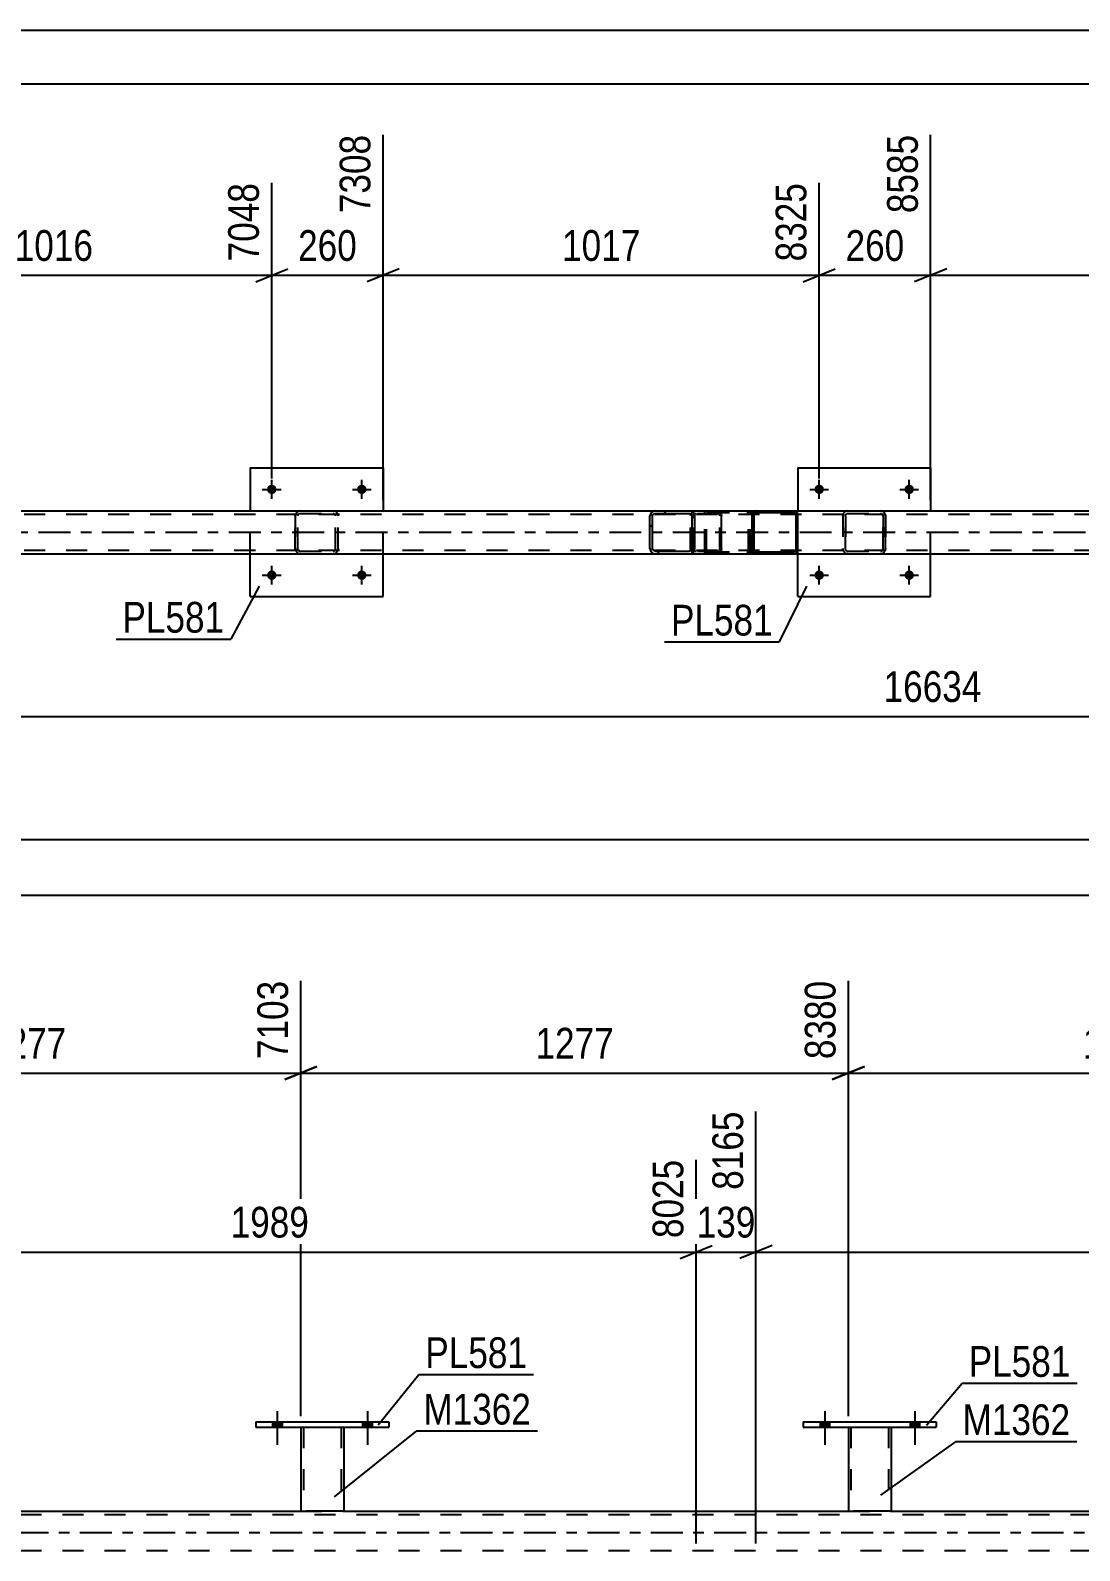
# Model space of a CAD drawing. Header units: millimetres. Extents: x 0 to 841, y 0 to 594.
# Drawn here: x 301.8 to 399.7, y 452.2 to 594 of the extents above; entities that cross this region are included whole.
import ezdxf

# ---------------------------------------------------------------- set-up
doc = ezdxf.new("R2010")
doc.units = ezdxf.units.MM
doc.linetypes.add('DXK_LINE_DOT2', pattern=[3.9198, 1.9599, -1.9599])
doc.linetypes.add('DXK_LINE_DOT3', pattern=[5.9187, 2.979, -0.9799, 0.9799, -0.9799])
doc.styles.add('Arial Narrow', font='ARIALN.TTF', dxfattribs={"height": 0.2})

# ---------------------------------------------------------------- blocks, each defined once
blk = doc.blocks.new('Unknown-318889761-1133')
at = {"color": 5, "linetype": 'Continuous'}
for p, q in [((841, 594), (0, 594)), ((836, 589), (5, 589))]:
    blk.add_line(p, q, dxfattribs=at)
blk = doc.blocks.new('Part-318889761-3284 - 3282')
at = {"color": 7, "linetype": 'DXK_LINE_DOT2'}
for p, q in [((101.36, 548.88), (516.03, 548.88)), ((360.15, 549.2), (373.11, 549.2)), ((101.36, 545.52), (516.03, 545.52)), ((360.15, 545.2), (373.11, 545.2))]:
    blk.add_line(p, q, dxfattribs=at)
at = {"color": 2, "linetype": 'Continuous'}
for p, q in [((287.98, 549.2), (360.15, 549.2)), ((373.11, 549.2), (445.29, 549.2)), ((287.98, 545.2), (360.15, 545.2)), ((373.11, 545.2), (445.29, 545.2))]:
    blk.add_line(p, q, dxfattribs=at)
at = {"color": 7, "linetype": 'DXK_LINE_DOT3'}
blk.add_line((101.36, 547.2), (516.03, 547.2), dxfattribs=at)
blk = doc.blocks.new('Part-318889761-3431 - 3282')
at = {"color": 7, "linetype": 'DXK_LINE_DOT2'}
for p, q in [((326.56, 548.72), (326.6, 548.9)), ((326.59, 548.88), (326.56, 548.72)), ((326.56, 545.68), (326.56, 548.72)), ((326.56, 548.72), (326.56, 548.72)), ((326.56, 548.72), (326.56, 545.68)), ((326.6, 548.9), (326.59, 548.88)), ((326.8, 548.72), (326.82, 548.81)), ((326.8, 548.72), (326.82, 548.81)), ((326.8, 545.68), (326.8, 548.72)), ((326.8, 548.72), (326.8, 548.72)), ((326.8, 545.68), (326.8, 548.72)), ((326.82, 548.81), (326.87, 548.89)), ((327.04, 549.2), (326.86, 549.16)), ((326.86, 549.16), (327.04, 549.2)), ((326.87, 548.89), (326.95, 548.94)), ((326.95, 548.94), (327.04, 548.96)), ((327.04, 549.2), (330.08, 549.2)), ((327.04, 548.96), (330.08, 548.96)), ((330.27, 549.16), (330.08, 549.2)), ((330.08, 549.2), (330.27, 549.16)), ((330.08, 548.96), (330.17, 548.94)), ((330.17, 548.94), (330.25, 548.89)), ((330.3, 548.81), (330.25, 548.89)), ((330.32, 548.72), (330.3, 548.81)), ((330.32, 548.72), (330.3, 548.81)), ((330.32, 545.68), (330.32, 548.72)), ((330.32, 548.72), (330.32, 548.72)), ((330.32, 545.68), (330.32, 548.72)), ((330.53, 548.88), (330.52, 548.9)), ((330.52, 548.9), (330.56, 548.72)), ((330.56, 548.72), (330.53, 548.88)), ((330.56, 545.68), (330.56, 548.72)), ((330.56, 548.72), (330.56, 548.72)), ((330.56, 545.68), (330.56, 548.72)), ((326.56, 545.68), (326.56, 545.68)), ((326.56, 545.68), (326.57, 545.65)), ((326.59, 545.54), (326.56, 545.68)), ((326.57, 545.65), (326.59, 545.54)), ((326.59, 545.54), (326.6, 545.49)), ((326.6, 545.49), (326.59, 545.54)), ((326.8, 545.68), (326.8, 545.68)), ((326.82, 545.59), (326.8, 545.68)), ((326.82, 545.59), (326.8, 545.68)), ((326.82, 545.59), (326.87, 545.51)), ((326.86, 545.23), (327.04, 545.2)), ((327.04, 545.2), (326.86, 545.23)), ((326.87, 545.51), (326.95, 545.46)), ((326.95, 545.46), (327.04, 545.44)), ((327.04, 545.44), (330.08, 545.44)), ((327.04, 545.2), (330.08, 545.2)), ((330.08, 545.44), (330.17, 545.46)), ((330.08, 545.2), (330.27, 545.23)), ((330.27, 545.23), (330.08, 545.2)), ((330.17, 545.46), (330.25, 545.51)), ((330.25, 545.51), (330.3, 545.59)), ((330.3, 545.59), (330.32, 545.68)), ((330.3, 545.59), (330.32, 545.68)), ((330.32, 545.68), (330.32, 545.68)), ((330.52, 545.49), (330.53, 545.54)), ((330.53, 545.54), (330.52, 545.49)), ((330.56, 545.68), (330.53, 545.54)), ((330.53, 545.54), (330.55, 545.65)), ((330.55, 545.65), (330.56, 545.68)), ((330.56, 545.68), (330.56, 545.68))]:
    blk.add_line(p, q, dxfattribs=at)
at = {"color": 7, "linetype": 'DXK_LINE_DOT3'}
blk.add_line((328.56, 547.2), (328.56, 547.2), dxfattribs=at)
at = {"color": 7, "linetype": 'DXK_LINE_DOT2'}
for centre, start, end in [((327.04, 548.72), 112.5, 157.5), ((327.04, 548.72), 112.5, 157.5), ((330.08, 548.72), 22.5, 67.5), ((330.08, 548.72), 22.5, 67.5), ((327.04, 545.68), 202.5, 247.5), ((327.04, 545.68), 202.5, 247.5), ((330.08, 545.68), 292.5, 337.5)]:
    blk.add_arc(centre, 0.48, start, end, dxfattribs=at)
blk = doc.blocks.new('Part-318889761-3289 - 3282')
at = {"linetype": 'Continuous'}
h = blk.add_hatch(dxfattribs=at)
h.set_pattern_fill('', scale=0.7, style=0, pattern_type=0)
h.set_pattern_definition([(45, (363.8386, 548.7182), (-1.5715, 1.5715), [])])
h.paths.add_polyline_path([(363.84, 545.68), (363.84, 548.72), (363.8, 548.9), (363.69, 549.06), (363.53, 549.16), (363.34, 549.2), (360.15, 549.2), (359.96, 549.16), (359.8, 549.06), (359.69, 548.9), (359.65, 548.72), (359.65, 545.68), (359.69, 545.49), (359.8, 545.34), (359.96, 545.23), (360.15, 545.2), (363.34, 545.2), (363.53, 545.23), (363.69, 545.34), (363.8, 545.49)])
h.paths.add_polyline_path([(363.51, 545.51), (363.43, 545.46), (363.34, 545.44), (360.15, 545.44), (360.06, 545.46), (359.97, 545.51), (359.92, 545.59), (359.9, 545.68), (359.9, 548.72), (359.92, 548.81), (359.97, 548.89), (360.06, 548.94), (360.15, 548.96), (363.34, 548.96), (363.43, 548.94), (363.51, 548.89), (363.57, 548.81), (363.59, 548.72), (363.59, 545.68), (363.57, 545.59)])
at = {"color": 2, "linetype": 'Continuous'}
for p, q in [((359.69, 548.9), (359.65, 548.72)), ((359.65, 545.68), (359.65, 548.72)), ((359.9, 548.72), (359.92, 548.81)), ((359.9, 545.68), (359.9, 548.72)), ((359.92, 548.81), (359.97, 548.89)), ((360.15, 549.2), (359.96, 549.16)), ((359.97, 548.89), (360.06, 548.94)), ((360.06, 548.94), (360.15, 548.96)), ((360.15, 549.2), (363.34, 549.2)), ((360.15, 548.96), (363.34, 548.96)), ((363.34, 549.2), (366.04, 549.2)), ((363.53, 549.16), (363.34, 549.2)), ((363.34, 548.96), (363.43, 548.94)), ((363.43, 548.94), (363.51, 548.89)), ((363.51, 548.89), (363.57, 548.81)), ((363.57, 548.81), (363.59, 548.72)), ((363.59, 545.68), (363.59, 548.72)), ((363.84, 548.72), (363.8, 548.9)), ((363.84, 545.68), (363.84, 548.72)), ((366.04, 549.2), (366.14, 549.16)), ((366.14, 549.16), (366.23, 549.06)), ((366.23, 549.06), (366.29, 548.9)), ((366.29, 548.9), (366.31, 548.72)), ((366.31, 545.68), (366.31, 548.72)), ((359.65, 545.68), (359.69, 545.49)), ((359.92, 545.59), (359.9, 545.68)), ((359.97, 545.51), (359.92, 545.59)), ((359.96, 545.23), (360.15, 545.2)), ((360.06, 545.46), (359.97, 545.51)), ((360.15, 545.44), (360.06, 545.46)), ((360.15, 545.44), (363.34, 545.44)), ((360.15, 545.2), (363.34, 545.2)), ((363.43, 545.46), (363.34, 545.44)), ((363.34, 545.2), (363.53, 545.23)), ((363.34, 545.2), (366.04, 545.2)), ((363.51, 545.51), (363.43, 545.46)), ((363.57, 545.59), (363.51, 545.51)), ((363.59, 545.68), (363.57, 545.59)), ((363.8, 545.49), (363.84, 545.68)), ((366.14, 545.23), (366.04, 545.2)), ((366.23, 545.34), (366.14, 545.23)), ((366.29, 545.49), (366.23, 545.34)), ((366.31, 545.68), (366.29, 545.49))]:
    blk.add_line(p, q, dxfattribs=at)
at = {"color": 7, "linetype": 'DXK_LINE_DOT2'}
for p, q in [((360.15, 549.2), (363.34, 549.2)), ((360.15, 548.96), (366.04, 548.96)), ((363.44, 548.72), (363.48, 548.9)), ((363.44, 545.68), (363.44, 548.72)), ((363.71, 548.81), (363.7, 548.72)), ((363.7, 545.68), (363.7, 548.72)), ((363.77, 548.89), (363.71, 548.81)), ((363.75, 549.16), (363.95, 549.2)), ((363.77, 548.89), (363.8, 548.91)), ((363.8, 548.91), (363.85, 548.94)), ((363.85, 548.94), (363.95, 548.96)), ((364.76, 548.96), (364.76, 549.2)), ((366.09, 548.94), (366.04, 548.96)), ((366.13, 548.89), (366.09, 548.94)), ((366.16, 548.81), (366.13, 548.89)), ((366.17, 548.72), (366.16, 548.81)), ((366.17, 545.68), (366.17, 548.72)), ((360.15, 545.44), (366.04, 545.44)), ((360.15, 545.2), (363.34, 545.2)), ((363.48, 545.49), (363.44, 545.68)), ((363.7, 545.68), (363.71, 545.59)), ((363.71, 545.59), (363.77, 545.51)), ((363.95, 545.2), (363.75, 545.23)), ((363.77, 545.51), (363.8, 545.49)), ((363.8, 545.49), (363.85, 545.46)), ((363.85, 545.46), (363.95, 545.44)), ((364.76, 545.2), (364.76, 545.44)), ((366.04, 545.44), (366.09, 545.46)), ((366.09, 545.46), (366.13, 545.51)), ((366.13, 545.51), (366.16, 545.59)), ((366.16, 545.59), (366.17, 545.68))]:
    blk.add_line(p, q, dxfattribs=at)
at = {"color": 2, "linetype": 'Continuous'}
for centre, start, end in [((360.14, 548.7), 111.1941, 156.1506), ((363.35, 548.7), 23.8494, 68.8059), ((360.14, 545.69), 203.8494, 248.8059), ((363.35, 545.69), 291.1941, 336.1506)]:
    blk.add_arc(centre, 0.492, start, end, dxfattribs=at)
at = {"color": 7, "linetype": 'DXK_LINE_DOT2'}
for centre, start, end in [((363.93, 548.7), 111.1941, 156.1506), ((363.93, 545.69), 203.8494, 248.8059)]:
    blk.add_arc(centre, 0.492, start, end, dxfattribs=at)
blk = doc.blocks.new('Part-318889761-3430 - 3282')
at = {"color": 2, "linetype": 'Continuous'}
for p, q in [((322.36, 553.2), (322.36, 549.2)), ((322.36, 553.2), (334.76, 553.2)), ((334.76, 553.2), (334.76, 549.2)), ((322.36, 541.2), (322.36, 545.2)), ((334.76, 541.2), (334.76, 545.2)), ((322.36, 541.2), (334.76, 541.2))]:
    blk.add_line(p, q, dxfattribs=at)
at = {"color": 7, "linetype": 'DXK_LINE_DOT2'}
for p, q in [((322.36, 545.2), (322.36, 549.2)), ((334.76, 545.2), (334.76, 549.2))]:
    blk.add_line(p, q, dxfattribs=at)
blk = doc.blocks.new('Bolt-318889761-3434 - 3282')
at = {"linetype": 'Continuous'}
for points in [[(323.92, 551.2, -1), (324.8, 551.2, -1)], [(332.32, 551.2, -1), (333.2, 551.2, -1)]]:
    blk.add_hatch(color=1, dxfattribs=at).paths.add_polyline_path(points)
at = {"color": 1, "linetype": 'Continuous'}
for p, q in [((324.36, 550.32), (324.36, 552.08)), ((332.76, 550.32), (332.76, 552.08)), ((323.48, 551.2), (325.24, 551.2)), ((331.88, 551.2), (333.64, 551.2))]:
    blk.add_line(p, q, dxfattribs=at)
blk = doc.blocks.new('Part-318889761-3319 - 3282')
at = {"linetype": 'Continuous'}
h = blk.add_hatch(dxfattribs=at)
h.set_pattern_fill('', scale=0.7, style=0, pattern_type=0)
h.set_pattern_definition([(45, (373.45, 548.8782), (-1.57154, 1.57154), [])])
h.paths.add_polyline_path([(373.45, 545.52), (373.45, 548.88), (373.42, 549), (373.35, 549.1), (373.24, 549.17), (373.11, 549.2), (369.53, 549.2), (369.4, 549.17), (369.29, 549.1), (369.22, 549), (369.19, 548.88), (369.19, 545.52), (369.22, 545.4), (369.29, 545.29), (369.4, 545.22), (369.53, 545.2), (373.11, 545.2), (373.24, 545.22), (373.35, 545.29), (373.42, 545.4)])
h.paths.add_polyline_path([(373.23, 545.41), (373.17, 545.37), (373.11, 545.36), (369.53, 545.36), (369.47, 545.37), (369.41, 545.41), (369.38, 545.46), (369.36, 545.52), (369.36, 548.88), (369.38, 548.94), (369.41, 548.99), (369.47, 549.03), (369.53, 549.04), (373.11, 549.04), (373.17, 549.03), (373.23, 548.99), (373.27, 548.94), (373.28, 548.88), (373.28, 545.52), (373.27, 545.46)])
at = {"color": 7, "linetype": 'DXK_LINE_DOT2'}
for p, q in [((364.76, 548.88), (364.77, 548.9)), ((364.76, 545.52), (364.76, 548.88)), ((364.77, 548.9), (364.79, 549)), ((364.94, 548.94), (364.93, 548.88)), ((364.93, 545.52), (364.93, 548.88)), ((364.98, 548.99), (364.94, 548.94)), ((364.97, 549.17), (365.1, 549.2)), ((365.04, 549.03), (364.98, 548.99)), ((365.1, 549.04), (365.04, 549.03)), ((365.1, 549.2), (366.04, 549.2)), ((365.1, 549.04), (373.11, 549.04)), ((368.68, 549.2), (368.81, 549.17)), ((368.74, 549.03), (368.68, 549.04)), ((368.8, 548.99), (368.74, 549.03)), ((368.84, 548.94), (368.8, 548.99)), ((368.85, 548.88), (368.84, 548.94)), ((368.85, 545.52), (368.85, 548.88)), ((368.99, 549), (369.02, 548.88)), ((369.02, 545.52), (369.02, 548.88)), ((369.53, 549.2), (373.11, 549.2)), ((364.79, 545.4), (364.76, 545.52)), ((364.93, 545.52), (364.94, 545.46)), ((364.94, 545.46), (364.98, 545.41)), ((365.1, 545.2), (364.97, 545.22)), ((364.98, 545.41), (365.04, 545.37)), ((365.04, 545.37), (365.1, 545.36)), ((365.1, 545.36), (373.11, 545.36)), ((365.1, 545.2), (366.04, 545.2)), ((368.68, 545.36), (368.74, 545.37)), ((368.81, 545.22), (368.68, 545.2)), ((368.74, 545.37), (368.8, 545.41)), ((368.8, 545.41), (368.84, 545.46)), ((368.84, 545.46), (368.85, 545.52)), ((369.02, 545.52), (368.99, 545.4)), ((369.53, 545.2), (373.11, 545.2))]:
    blk.add_line(p, q, dxfattribs=at)
at = {"color": 2, "linetype": 'Continuous'}
for p, q in [((366.04, 549.2), (369.53, 549.2)), ((369.22, 549), (369.19, 548.88)), ((369.19, 545.52), (369.19, 548.88)), ((369.36, 548.88), (369.38, 548.94)), ((369.36, 545.52), (369.36, 548.88)), ((369.38, 548.94), (369.41, 548.99)), ((369.53, 549.2), (369.4, 549.17)), ((369.41, 548.99), (369.47, 549.03)), ((369.47, 549.03), (369.53, 549.04)), ((369.53, 549.2), (373.11, 549.2)), ((369.53, 549.04), (373.11, 549.04)), ((373.24, 549.17), (373.11, 549.2)), ((373.11, 549.04), (373.17, 549.03)), ((373.17, 549.03), (373.23, 548.99)), ((373.23, 548.99), (373.27, 548.94)), ((373.27, 548.94), (373.28, 548.88)), ((373.28, 545.52), (373.28, 548.88)), ((373.45, 548.88), (373.42, 549)), ((373.45, 545.52), (373.45, 548.88)), ((366.04, 545.2), (369.53, 545.2)), ((369.19, 545.52), (369.22, 545.4)), ((369.38, 545.46), (369.36, 545.52)), ((369.41, 545.41), (369.38, 545.46)), ((369.4, 545.22), (369.53, 545.2)), ((369.47, 545.37), (369.41, 545.41)), ((369.53, 545.36), (369.47, 545.37)), ((369.53, 545.36), (373.11, 545.36)), ((369.53, 545.2), (373.11, 545.2)), ((373.17, 545.37), (373.11, 545.36)), ((373.11, 545.2), (373.24, 545.22)), ((373.23, 545.41), (373.17, 545.37)), ((373.27, 545.46), (373.23, 545.41)), ((373.28, 545.52), (373.27, 545.46)), ((373.42, 545.4), (373.45, 545.52))]:
    blk.add_line(p, q, dxfattribs=at)
at = {"color": 7, "linetype": 'DXK_LINE_DOT2'}
for centre, start, end in [((368.69, 548.86), 24.32, 69.2417), ((365.09, 545.53), 204.32, 249.2417), ((368.69, 545.53), 290.7583, 335.68)]:
    blk.add_arc(centre, 0.331, start, end, dxfattribs=at)
at = {"color": 2, "linetype": 'Continuous'}
for centre, start, end in [((369.52, 548.86), 110.7583, 155.68), ((373.12, 548.86), 24.32, 69.2417), ((369.52, 545.53), 204.32, 249.2417), ((373.12, 545.53), 290.7583, 335.68)]:
    blk.add_arc(centre, 0.331, start, end, dxfattribs=at)
blk = doc.blocks.new('Part-318889761-3424 - 3282')
at = {"color": 2, "linetype": 'Continuous'}
for p, q in [((373.44, 553.2), (373.44, 549.2)), ((373.44, 553.2), (385.84, 553.2)), ((385.84, 553.2), (385.84, 549.2)), ((373.44, 541.2), (373.44, 545.2)), ((385.84, 541.2), (385.84, 545.2)), ((373.44, 541.2), (385.84, 541.2))]:
    blk.add_line(p, q, dxfattribs=at)
at = {"color": 7, "linetype": 'DXK_LINE_DOT2'}
for p, q in [((373.44, 545.2), (373.44, 549.2)), ((385.84, 545.2), (385.84, 549.2))]:
    blk.add_line(p, q, dxfattribs=at)
blk = doc.blocks.new('Part-318889761-3425 - 3282')
at = {"color": 7, "linetype": 'DXK_LINE_DOT2'}
for p, q in [((377.64, 548.72), (377.68, 548.9)), ((377.67, 548.88), (377.64, 548.72)), ((377.64, 548.72), (377.64, 545.68)), ((377.64, 548.72), (377.64, 548.72)), ((377.64, 548.72), (377.64, 545.68)), ((377.68, 548.9), (377.67, 548.88)), ((377.88, 548.72), (377.9, 548.81)), ((377.88, 548.72), (377.9, 548.81)), ((377.88, 548.72), (377.88, 545.68)), ((377.88, 548.72), (377.88, 548.72)), ((377.88, 545.68), (377.88, 548.72)), ((377.9, 548.81), (377.95, 548.89)), ((378.12, 549.2), (377.94, 549.16)), ((377.94, 549.16), (378.12, 549.2)), ((377.95, 548.89), (378.03, 548.94)), ((378.03, 548.94), (378.12, 548.96)), ((378.12, 549.2), (381.16, 549.2)), ((378.12, 548.96), (381.16, 548.96)), ((381.35, 549.16), (381.16, 549.2)), ((381.16, 549.2), (381.35, 549.16)), ((381.16, 548.96), (381.25, 548.94)), ((381.25, 548.94), (381.33, 548.89)), ((381.38, 548.81), (381.33, 548.89)), ((381.4, 548.72), (381.38, 548.81)), ((381.4, 548.72), (381.38, 548.81)), ((381.4, 548.72), (381.4, 545.68)), ((381.4, 548.72), (381.4, 548.72)), ((381.4, 545.68), (381.4, 548.72)), ((381.61, 548.88), (381.61, 548.9)), ((381.61, 548.9), (381.64, 548.72)), ((381.64, 548.72), (381.61, 548.88)), ((381.64, 548.72), (381.64, 545.68)), ((381.64, 548.72), (381.64, 548.72)), ((381.64, 545.68), (381.64, 548.72)), ((377.64, 545.68), (377.64, 545.68)), ((377.64, 545.68), (377.65, 545.65)), ((377.67, 545.54), (377.64, 545.68)), ((377.65, 545.65), (377.67, 545.54)), ((377.67, 545.54), (377.68, 545.49)), ((377.68, 545.49), (377.67, 545.54)), ((377.88, 545.68), (377.88, 545.68)), ((377.9, 545.59), (377.88, 545.68)), ((377.9, 545.59), (377.88, 545.68)), ((377.9, 545.59), (377.95, 545.51)), ((377.94, 545.23), (378.12, 545.2)), ((378.12, 545.2), (377.94, 545.23)), ((377.95, 545.51), (378.03, 545.46)), ((378.03, 545.46), (378.12, 545.44)), ((378.12, 545.44), (381.16, 545.44)), ((378.12, 545.2), (381.16, 545.2)), ((381.16, 545.44), (381.25, 545.46)), ((381.16, 545.2), (381.35, 545.23)), ((381.35, 545.23), (381.16, 545.2)), ((381.25, 545.46), (381.33, 545.51)), ((381.33, 545.51), (381.38, 545.59)), ((381.38, 545.59), (381.4, 545.68)), ((381.38, 545.59), (381.4, 545.68)), ((381.4, 545.68), (381.4, 545.68)), ((381.64, 545.68), (381.61, 545.54)), ((381.61, 545.54), (381.64, 545.65)), ((381.61, 545.49), (381.61, 545.54)), ((381.61, 545.54), (381.61, 545.49)), ((381.64, 545.68), (381.64, 545.68)), ((381.64, 545.65), (381.64, 545.68))]:
    blk.add_line(p, q, dxfattribs=at)
at = {"color": 7, "linetype": 'DXK_LINE_DOT3'}
blk.add_line((379.64, 547.2), (379.64, 547.2), dxfattribs=at)
at = {"color": 7, "linetype": 'DXK_LINE_DOT2'}
for centre, start, end in [((378.12, 548.72), 112.5, 157.5), ((378.12, 548.72), 112.5, 157.5), ((381.16, 548.72), 22.5, 67.5), ((381.16, 548.72), 22.5, 67.5), ((378.12, 545.68), 202.5, 247.5), ((378.12, 545.68), 202.5, 247.5), ((381.16, 545.68), 292.5, 337.5)]:
    blk.add_arc(centre, 0.48, start, end, dxfattribs=at)
blk = doc.blocks.new('Bolt-318889761-3433 - 3282')
at = {"linetype": 'Continuous'}
for points in [[(323.92, 543.2, -1), (324.8, 543.2, -1)], [(332.32, 543.2, -1), (333.2, 543.2, -1)]]:
    blk.add_hatch(color=1, dxfattribs=at).paths.add_polyline_path(points)
at = {"color": 1, "linetype": 'Continuous'}
for p, q in [((323.48, 543.2), (325.24, 543.2)), ((324.36, 542.32), (324.36, 544.08)), ((331.88, 543.2), (333.64, 543.2)), ((332.76, 542.32), (332.76, 544.08))]:
    blk.add_line(p, q, dxfattribs=at)
blk = doc.blocks.new('Bolt-318889761-3534 - 3282')
at = {"linetype": 'Continuous'}
for points in [[(375, 543.2, -1), (375.88, 543.2, -1)], [(383.4, 543.2, -1), (384.28, 543.2, -1)]]:
    blk.add_hatch(color=1, dxfattribs=at).paths.add_polyline_path(points)
at = {"color": 1, "linetype": 'Continuous'}
for p, q in [((374.56, 543.2), (376.32, 543.2)), ((375.44, 542.32), (375.44, 544.08)), ((382.96, 543.2), (384.72, 543.2)), ((383.84, 542.32), (383.84, 544.08))]:
    blk.add_line(p, q, dxfattribs=at)
blk = doc.blocks.new('Bolt-318889761-3535 - 3282')
at = {"linetype": 'Continuous'}
for points in [[(375, 551.2, -1), (375.88, 551.2, -1)], [(383.4, 551.2, -1), (384.28, 551.2, -1)]]:
    blk.add_hatch(color=1, dxfattribs=at).paths.add_polyline_path(points)
at = {"color": 1, "linetype": 'Continuous'}
for p, q in [((375.44, 550.32), (375.44, 552.08)), ((383.84, 550.32), (383.84, 552.08)), ((374.56, 551.2), (376.32, 551.2)), ((382.96, 551.2), (384.72, 551.2))]:
    blk.add_line(p, q, dxfattribs=at)
blk = doc.blocks.new('Bolt-318889761-1613 - 1356')
at = {"linetype": 'Continuous'}
for points in [[(324.44, 463.75), (325.32, 463.75), (325.32, 464.23), (324.44, 464.23)], [(332.84, 463.75), (333.72, 463.75), (333.72, 464.23), (332.84, 464.23)]]:
    blk.add_hatch(color=1, dxfattribs=at).paths.add_polyline_path(points)
at = {"color": 1, "linetype": 'Continuous'}
for p, q in [((324.88, 465.23), (324.88, 462.11)), ((333.28, 465.23), (333.28, 462.11)), ((324.44, 464.23), (324.44, 463.75)), ((325.32, 464.23), (325.32, 463.75)), ((332.84, 464.23), (332.84, 463.75)), ((333.72, 464.23), (333.72, 463.75))]:
    blk.add_line(p, q, dxfattribs=at)
blk = doc.blocks.new('Bolt-318889761-1772 - 1356')
at = {"linetype": 'Continuous'}
for points in [[(375.52, 463.75), (376.4, 463.75), (376.4, 464.23), (375.52, 464.23)], [(383.92, 463.75), (384.8, 463.75), (384.8, 464.23), (383.92, 464.23)]]:
    blk.add_hatch(color=1, dxfattribs=at).paths.add_polyline_path(points)
at = {"color": 1, "linetype": 'Continuous'}
for p, q in [((375.96, 465.23), (375.96, 462.11)), ((384.36, 465.23), (384.36, 462.11)), ((375.52, 464.23), (375.52, 463.75)), ((376.4, 464.23), (376.4, 463.75)), ((383.92, 464.23), (383.92, 463.75)), ((384.8, 464.23), (384.8, 463.75))]:
    blk.add_line(p, q, dxfattribs=at)
blk = doc.blocks.new('Part-318889761-1607 - 1356')
at = {"color": 7, "linetype": 'DXK_LINE_DOT2'}
for p, q in [((57.88, 455.59), (516.55, 455.59)), ((327.08, 455.91), (331.08, 455.91)), ((378.16, 455.91), (382.16, 455.91)), ((57.88, 452.23), (516.55, 452.23))]:
    blk.add_line(p, q, dxfattribs=at)
at = {"color": 2, "linetype": 'Continuous'}
for p, q in [((280, 455.91), (327.08, 455.91)), ((331.08, 455.91), (378.16, 455.91)), ((382.16, 455.91), (429.24, 455.91))]:
    blk.add_line(p, q, dxfattribs=at)
at = {"color": 7, "linetype": 'DXK_LINE_DOT3'}
blk.add_line((57.88, 453.91), (516.55, 453.91), dxfattribs=at)
blk = doc.blocks.new('Part-318889761-1455 - 1356')
at = {"color": 7, "linetype": 'DXK_LINE_DOT2'}
for p, q in [((378.16, 463.76), (382.16, 463.76)), ((378.16, 463.75), (378.16, 463.76)), ((378.16, 463.76), (378.16, 463.75)), ((378.4, 463.76), (378.4, 455.91)), ((381.92, 463.76), (381.92, 455.91)), ((382.16, 463.76), (382.16, 463.75)), ((382.16, 463.75), (382.16, 463.76)), ((381.9, 455.91), (381.92, 455.91))]:
    blk.add_line(p, q, dxfattribs=at)
at = {"color": 2, "linetype": 'Continuous'}
for p, q in [((378.16, 463.75), (378.16, 455.91)), ((382.16, 463.75), (382.16, 455.91)), ((378.16, 455.91), (378.64, 455.91)), ((382.13, 455.91), (378.64, 455.91)), ((382.16, 455.91), (382.13, 455.91))]:
    blk.add_line(p, q, dxfattribs=at)
blk = doc.blocks.new('Bolt-318889761-1614 - 1356')
at = {"linetype": 'Continuous'}
for points in [[(324.44, 463.75), (325.32, 463.75), (325.32, 464.23), (324.44, 464.23)], [(332.84, 463.75), (333.72, 463.75), (333.72, 464.23), (332.84, 464.23)]]:
    blk.add_hatch(color=1, dxfattribs=at).paths.add_polyline_path(points)
at = {"color": 1, "linetype": 'Continuous'}
for p, q in [((324.88, 465.23), (324.88, 462.11)), ((333.28, 465.23), (333.28, 462.11)), ((324.44, 464.23), (324.44, 463.75)), ((325.32, 464.23), (325.32, 463.75)), ((332.84, 464.23), (332.84, 463.75)), ((333.72, 464.23), (333.72, 463.75))]:
    blk.add_line(p, q, dxfattribs=at)
blk = doc.blocks.new('Part-318889761-1738 - 1356')
at = {"color": 2, "linetype": 'Continuous'}
for p, q in [((373.96, 464.23), (373.96, 463.75)), ((373.96, 464.23), (386.36, 464.23)), ((373.96, 463.75), (386.36, 463.75)), ((386.36, 464.23), (386.36, 463.75))]:
    blk.add_line(p, q, dxfattribs=at)
blk = doc.blocks.new('Part-318889761-1744 - 1356')
at = {"color": 2, "linetype": 'Continuous'}
for p, q in [((322.88, 464.23), (322.88, 463.75)), ((322.88, 464.23), (335.28, 464.23)), ((322.88, 463.75), (335.28, 463.75)), ((335.28, 464.23), (335.28, 463.75))]:
    blk.add_line(p, q, dxfattribs=at)
blk = doc.blocks.new('Part-318889761-1749 - 1356')
at = {"color": 7, "linetype": 'DXK_LINE_DOT2'}
for p, q in [((327.08, 463.76), (331.08, 463.76)), ((327.08, 463.75), (327.08, 463.76)), ((327.08, 463.76), (327.08, 463.75)), ((327.32, 463.76), (327.32, 455.91)), ((330.84, 463.76), (330.84, 455.91)), ((331.08, 463.76), (331.08, 463.75)), ((331.08, 463.75), (331.08, 463.76)), ((330.82, 455.91), (330.84, 455.91))]:
    blk.add_line(p, q, dxfattribs=at)
at = {"color": 2, "linetype": 'Continuous'}
for p, q in [((327.08, 463.75), (327.08, 455.91)), ((331.08, 463.75), (331.08, 455.91)), ((327.08, 455.91), (327.56, 455.91)), ((331.05, 455.91), (327.56, 455.91)), ((331.08, 455.91), (331.05, 455.91))]:
    blk.add_line(p, q, dxfattribs=at)
blk = doc.blocks.new('Bolt-318889761-1773 - 1356')
at = {"linetype": 'Continuous'}
for points in [[(375.52, 463.75), (376.4, 463.75), (376.4, 464.23), (375.52, 464.23)], [(383.92, 463.75), (384.8, 463.75), (384.8, 464.23), (383.92, 464.23)]]:
    blk.add_hatch(color=1, dxfattribs=at).paths.add_polyline_path(points)
at = {"color": 1, "linetype": 'Continuous'}
for p, q in [((375.96, 465.23), (375.96, 462.11)), ((384.36, 465.23), (384.36, 462.11)), ((375.52, 464.23), (375.52, 463.75)), ((376.4, 464.23), (376.4, 463.75)), ((383.92, 464.23), (383.92, 463.75)), ((384.8, 464.23), (384.8, 463.75))]:
    blk.add_line(p, q, dxfattribs=at)
blk = doc.blocks.new('StraightDimension-318889761-3810 - 3282')
at = {"color": 7, "linetype": 'Continuous'}
blk.add_line((64.24, 530.03), (707.81, 530.03), dxfattribs=at)
at = {"color": 0}
blk.add_wipeout([(391.19, 530.78), (391.19, 534.98), (380.85, 534.98), (380.85, 530.78)], dxfattribs=at)
at = {"color": 3, "style": 'Arial Narrow'}
blk.add_text('16634', height=2.863, dxfattribs=at).set_placement((381.45, 531.38))
blk = doc.blocks.new('StraightDimension-318889761-3959 - 3282')
at = {"color": 7, "linetype": 'Continuous'}
for p, q in [((334.76, 550.2), (334.76, 584.27)), ((324.36, 552.2), (324.36, 579.77)), ((322.86, 570.56), (325.86, 571.76)), ((336.26, 571.76), (333.26, 570.56)), ((324.36, 571.16), (334.76, 571.16))]:
    blk.add_line(p, q, dxfattribs=at)
at = {"color": 0}
blk.add_wipeout([(332.9, 571.91), (332.9, 576.11), (326.22, 576.11), (326.22, 571.91)], dxfattribs=at)
at = {"color": 3, "style": 'Arial Narrow'}
blk.add_text('260', height=2.863, dxfattribs=at).set_placement((326.82, 572.51))
at = {"color": 0, "linetype": 'Continuous'}
blk.add_wipeout([(334.16, 584.87), (329.96, 584.87), (329.96, 576.36), (334.16, 576.36)], dxfattribs=at)
at = {"color": 3, "linetype": 'Continuous', "style": 'Arial Narrow'}
blk.add_text('7308', height=2.863, rotation=90.0002, dxfattribs=at).set_placement((333.56, 576.96))
blk = doc.blocks.new('StraightDimension-318889761-3712 - 3282')
at = {"color": 7, "linetype": 'Continuous'}
blk.add_line((63.6, 513.37), (764.9, 513.37), dxfattribs=at)
blk = doc.blocks.new('StraightDimension-318889761-3949 - 3282')
at = {"color": 7, "linetype": 'Continuous'}
for p, q in [((283.71, 550.2), (283.71, 584.27)), ((324.36, 552.2), (324.36, 579.77)), ((285.21, 571.76), (282.21, 570.56)), ((322.86, 570.56), (325.86, 571.76)), ((283.71, 571.16), (324.36, 571.16))]:
    blk.add_line(p, q, dxfattribs=at)
at = {"color": 0}
blk.add_wipeout([(308.29, 571.91), (308.29, 576.11), (299.78, 576.11), (299.78, 571.91)], dxfattribs=at)
at = {"color": 3, "style": 'Arial Narrow'}
blk.add_text('1016', height=2.863, dxfattribs=at).set_placement((300.38, 572.51))
at = {"color": 0, "linetype": 'Continuous'}
blk.add_wipeout([(323.76, 580.37), (319.56, 580.37), (319.56, 571.86), (323.76, 571.86)], dxfattribs=at)
at = {"color": 3, "linetype": 'Continuous', "style": 'Arial Narrow'}
blk.add_text('7048', height=2.863, rotation=90.0002, dxfattribs=at).set_placement((323.16, 572.46))
blk = doc.blocks.new('StraightDimension-318889761-3977 - 3282')
at = {"color": 7, "linetype": 'Continuous'}
for p, q in [((334.76, 550.2), (334.76, 584.27)), ((375.44, 552.2), (375.44, 579.77)), ((336.26, 571.76), (333.26, 570.56)), ((373.94, 570.56), (376.94, 571.76)), ((334.76, 571.16), (375.44, 571.16))]:
    blk.add_line(p, q, dxfattribs=at)
at = {"color": 0}
blk.add_wipeout([(359.36, 571.91), (359.36, 576.11), (350.85, 576.11), (350.85, 571.91)], dxfattribs=at)
at = {"color": 3, "style": 'Arial Narrow'}
blk.add_text('1017', height=2.863, dxfattribs=at).set_placement((351.45, 572.51))
at = {"color": 0, "linetype": 'Continuous'}
blk.add_wipeout([(374.84, 580.37), (370.64, 580.37), (370.64, 571.86), (374.84, 571.86)], dxfattribs=at)
at = {"color": 3, "linetype": 'Continuous', "style": 'Arial Narrow'}
blk.add_text('8325', height=2.863, rotation=90.0002, dxfattribs=at).set_placement((374.24, 572.46))
blk = doc.blocks.new('StraightDimension-318889761-3995 - 3282')
at = {"color": 7, "linetype": 'Continuous'}
for p, q in [((385.84, 550.2), (385.84, 584.27)), ((375.44, 552.2), (375.44, 579.77)), ((373.94, 570.56), (376.94, 571.76)), ((387.34, 571.76), (384.34, 570.56)), ((375.44, 571.16), (385.84, 571.16))]:
    blk.add_line(p, q, dxfattribs=at)
at = {"color": 0}
blk.add_wipeout([(383.98, 571.91), (383.98, 576.11), (377.3, 576.11), (377.3, 571.91)], dxfattribs=at)
at = {"color": 3, "style": 'Arial Narrow'}
blk.add_text('260', height=2.863, dxfattribs=at).set_placement((377.9, 572.51))
at = {"color": 0, "linetype": 'Continuous'}
blk.add_wipeout([(385.24, 584.87), (381.04, 584.87), (381.04, 576.36), (385.24, 576.36)], dxfattribs=at)
at = {"color": 3, "linetype": 'Continuous', "style": 'Arial Narrow'}
blk.add_text('8585', height=2.863, rotation=90.0002, dxfattribs=at).set_placement((384.64, 576.96))
blk = doc.blocks.new('StraightDimension-318889761-4013 - 3282')
at = {"color": 7, "linetype": 'Continuous'}
for p, q in [((385.84, 550.2), (385.84, 584.27)), ((426.52, 552.2), (426.52, 579.77)), ((387.34, 571.76), (384.34, 570.56)), ((425.02, 570.56), (428.02, 571.76)), ((385.84, 571.16), (426.52, 571.16))]:
    blk.add_line(p, q, dxfattribs=at)
at = {"color": 0}
blk.add_wipeout([(410.44, 571.91), (410.44, 576.11), (401.93, 576.11), (401.93, 571.91)], dxfattribs=at)
at = {"color": 3, "style": 'Arial Narrow'}
blk.add_text('1017', height=2.863, dxfattribs=at).set_placement((402.53, 572.51))
at = {"color": 0, "linetype": 'Continuous'}
blk.add_wipeout([(425.92, 580.37), (421.72, 580.37), (421.72, 571.86), (425.92, 571.86)], dxfattribs=at)
at = {"color": 3, "linetype": 'Continuous', "style": 'Arial Narrow'}
blk.add_text('9602', height=2.863, rotation=90.0002, dxfattribs=at).set_placement((425.32, 572.46))
blk = doc.blocks.new('StraightDimension-318889761-34112 - 3282')
at = {"color": 7, "linetype": 'Continuous'}
blk.add_line((64.24, 518.55), (764.26, 518.55), dxfattribs=at)
blk = doc.blocks.new('StraightDimension-318889761-1978 - 1356')
at = {"color": 7, "linetype": 'Continuous'}
for p, q in [((378.16, 464.76), (378.16, 505.38)), ((429.24, 464.76), (429.24, 505.38)), ((379.66, 497.37), (376.66, 496.17)), ((378.16, 496.77), (429.24, 496.77)), ((427.74, 496.17), (430.74, 497.37))]:
    blk.add_line(p, q, dxfattribs=at)
at = {"color": 0}
blk.add_wipeout([(407.96, 497.52), (407.96, 501.72), (399.45, 501.72), (399.45, 497.52)], dxfattribs=at)
at = {"color": 3, "style": 'Arial Narrow'}
blk.add_text('1277', height=2.863, dxfattribs=at).set_placement((400.05, 498.12))
at = {"color": 0, "linetype": 'Continuous'}
blk.add_wipeout([(428.64, 505.98), (424.44, 505.98), (424.44, 497.47), (428.64, 497.47)], dxfattribs=at)
at = {"color": 3, "linetype": 'Continuous', "style": 'Arial Narrow'}
blk.add_text('9657', height=2.863, rotation=90.0002, dxfattribs=at).set_placement((428.04, 498.07))
blk = doc.blocks.new('StraightDimension-318889761-1979 - 1356')
at = {"color": 7, "linetype": 'Continuous'}
for p, q in [((327.08, 464.76), (327.08, 505.38)), ((378.16, 464.76), (378.16, 505.38)), ((328.58, 497.37), (325.58, 496.17)), ((327.08, 496.77), (378.16, 496.77)), ((376.66, 496.17), (379.66, 497.37))]:
    blk.add_line(p, q, dxfattribs=at)
at = {"color": 0}
blk.add_wipeout([(356.88, 497.52), (356.88, 501.72), (348.37, 501.72), (348.37, 497.52)], dxfattribs=at)
at = {"color": 3, "style": 'Arial Narrow'}
blk.add_text('1277', height=2.863, dxfattribs=at).set_placement((348.97, 498.12))
at = {"color": 0, "linetype": 'Continuous'}
blk.add_wipeout([(377.56, 505.98), (373.36, 505.98), (373.36, 497.47), (377.56, 497.47)], dxfattribs=at)
at = {"color": 3, "linetype": 'Continuous', "style": 'Arial Narrow'}
blk.add_text('8380', height=2.863, rotation=90.0002, dxfattribs=at).set_placement((376.96, 498.07))
blk = doc.blocks.new('StraightDimension-318889761-1980 - 1356')
at = {"color": 7, "linetype": 'Continuous'}
for p, q in [((276, 464.76), (276, 505.38)), ((327.08, 464.76), (327.08, 505.38)), ((277.5, 497.37), (274.5, 496.17)), ((276, 496.77), (327.08, 496.77)), ((325.58, 496.17), (328.58, 497.37))]:
    blk.add_line(p, q, dxfattribs=at)
at = {"color": 0}
blk.add_wipeout([(305.8, 497.52), (305.8, 501.72), (297.29, 501.72), (297.29, 497.52)], dxfattribs=at)
at = {"color": 3, "style": 'Arial Narrow'}
blk.add_text('1277', height=2.863, dxfattribs=at).set_placement((297.89, 498.12))
at = {"color": 0, "linetype": 'Continuous'}
blk.add_wipeout([(326.48, 505.98), (322.28, 505.98), (322.28, 497.47), (326.48, 497.47)], dxfattribs=at)
at = {"color": 3, "linetype": 'Continuous', "style": 'Arial Narrow'}
blk.add_text('7103', height=2.863, rotation=90.0002, dxfattribs=at).set_placement((325.88, 498.07))
blk = doc.blocks.new('StraightDimension-318889761-2184 - 1356')
at = {"color": 7, "linetype": 'Continuous'}
for p, q in [((284.4, 452.91), (284.4, 493.19)), ((363.96, 452.91), (363.96, 488.69)), ((285.9, 480.68), (282.9, 479.48)), ((362.46, 479.48), (365.46, 480.68)), ((284.4, 480.08), (363.96, 480.08))]:
    blk.add_line(p, q, dxfattribs=at)
at = {"color": 0}
blk.add_wipeout([(328.44, 480.83), (328.44, 485.03), (319.93, 485.03), (319.93, 480.83)], dxfattribs=at)
at = {"color": 3, "style": 'Arial Narrow'}
blk.add_text('1989', height=2.863, dxfattribs=at).set_placement((320.53, 481.43))
at = {"color": 0, "linetype": 'Continuous'}
blk.add_wipeout([(363.36, 489.29), (359.16, 489.29), (359.16, 480.78), (363.36, 480.78)], dxfattribs=at)
at = {"color": 3, "linetype": 'Continuous', "style": 'Arial Narrow'}
blk.add_text('8025', height=2.863, rotation=90.0002, dxfattribs=at).set_placement((362.76, 481.38))
blk = doc.blocks.new('StraightDimension-318889761-2207 - 1356')
at = {"color": 7, "linetype": 'Continuous'}
for p, q in [((369.54, 452.91), (369.54, 493.19)), ((363.96, 452.91), (363.96, 488.69)), ((362.46, 479.48), (365.46, 480.68)), ((371.04, 480.68), (368.04, 479.48)), ((363.96, 480.08), (369.54, 480.08))]:
    blk.add_line(p, q, dxfattribs=at)
at = {"color": 0}
blk.add_wipeout([(370.09, 480.83), (370.09, 485.03), (363.41, 485.03), (363.41, 480.83)], dxfattribs=at)
at = {"color": 3, "style": 'Arial Narrow'}
blk.add_text('139', height=2.863, dxfattribs=at).set_placement((364.01, 481.43))
at = {"color": 0, "linetype": 'Continuous'}
blk.add_wipeout([(368.94, 493.79), (364.74, 493.79), (364.74, 485.28), (368.94, 485.28)], dxfattribs=at)
at = {"color": 3, "linetype": 'Continuous', "style": 'Arial Narrow'}
blk.add_text('8165', height=2.863, rotation=90.0002, dxfattribs=at).set_placement((368.34, 485.88))
blk = doc.blocks.new('StraightDimension-318889761-2226 - 1356')
at = {"color": 7, "linetype": 'Continuous'}
for p, q in [((369.54, 452.91), (369.54, 493.19)), ((449.1, 452.91), (449.1, 490.52)), ((371.04, 480.68), (368.04, 479.48)), ((447.6, 479.48), (450.6, 480.68)), ((369.54, 480.08), (449.1, 480.08))]:
    blk.add_line(p, q, dxfattribs=at)
at = {"color": 0}
blk.add_wipeout([(413.58, 480.83), (413.58, 485.03), (405.06, 485.03), (405.06, 480.83)], dxfattribs=at)
at = {"color": 3, "style": 'Arial Narrow'}
blk.add_text('1989', height=2.863, dxfattribs=at).set_placement((405.66, 481.43))
at = {"color": 0, "linetype": 'Continuous'}
blk.add_wipeout([(448.5, 491.12), (444.3, 491.12), (444.3, 480.78), (448.5, 480.78)], dxfattribs=at)
at = {"color": 3, "linetype": 'Continuous', "style": 'Arial Narrow'}
blk.add_text('10154', height=2.863, rotation=90.0002, dxfattribs=at).set_placement((447.9, 481.38))
blk = doc.blocks.new('Mark-318889761-3426 - 3282')
at = {"color": 0}
blk.add_wipeout([(319.94, 537.84), (319.94, 540.84), (310.43, 540.84), (310.43, 537.84)], dxfattribs=at)
blk.add_wipeout([(319.94, 537.84), (319.94, 540.84), (310.43, 540.84), (310.43, 537.84)], dxfattribs=at)
at = {"color": 30, "linetype": 'Continuous'}
for p in [(323.19, 542.17), (309.83, 537.24)]:
    blk.add_line(p, (320.54, 537.24), dxfattribs=at)
at = {"color": 3, "style": 'Arial Narrow'}
blk.add_text('PL581', height=2.863, dxfattribs=at).set_placement((310.43, 537.84))
blk = doc.blocks.new('Mark-318889761-3420 - 3282')
at = {"color": 0}
blk.add_wipeout([(371.11, 537.57), (371.11, 540.57), (361.61, 540.57), (361.61, 537.57)], dxfattribs=at)
blk.add_wipeout([(371.11, 537.57), (371.11, 540.57), (361.61, 540.57), (361.61, 537.57)], dxfattribs=at)
at = {"color": 30, "linetype": 'Continuous'}
for p in [(374.25, 542.17), (361.01, 536.97)]:
    blk.add_line(p, (371.71, 536.97), dxfattribs=at)
at = {"color": 3, "style": 'Arial Narrow'}
blk.add_text('PL581', height=2.863, dxfattribs=at).set_placement((361.61, 537.57))
blk = doc.blocks.new('Mark-318889761-1451 - 1356')
at = {"color": 0}
blk.add_wipeout([(398.87, 463.01), (398.87, 466.01), (388.82, 466.01), (388.82, 463.01)], dxfattribs=at)
blk.add_wipeout([(398.87, 463.01), (398.87, 466.01), (388.82, 466.01), (388.82, 463.01)], dxfattribs=at)
at = {"color": 30, "linetype": 'Continuous'}
for p, q in [((381.2, 457.4), (388.22, 462.41)), ((388.22, 462.41), (399.47, 462.41))]:
    blk.add_line(p, q, dxfattribs=at)
at = {"color": 3, "style": 'Arial Narrow'}
blk.add_text('M1362', height=2.863, dxfattribs=at).set_placement((388.82, 463.01))
blk = doc.blocks.new('Mark-318889761-1734 - 1356')
at = {"color": 0}
blk.add_wipeout([(398.9, 468.44), (398.9, 471.44), (389.39, 471.44), (389.39, 468.44)], dxfattribs=at)
blk.add_wipeout([(398.9, 468.44), (398.9, 471.44), (389.39, 471.44), (389.39, 468.44)], dxfattribs=at)
at = {"color": 30, "linetype": 'Continuous'}
for p, q in [((385.46, 463.94), (388.79, 467.84)), ((388.79, 467.84), (399.5, 467.84))]:
    blk.add_line(p, q, dxfattribs=at)
at = {"color": 3, "style": 'Arial Narrow'}
blk.add_text('PL581', height=2.863, dxfattribs=at).set_placement((389.39, 468.44))
blk = doc.blocks.new('Mark-318889761-1740 - 1356')
at = {"color": 0}
blk.add_wipeout([(348.19, 469.26), (348.19, 472.26), (338.69, 472.26), (338.69, 469.26)], dxfattribs=at)
blk.add_wipeout([(348.19, 469.26), (348.19, 472.26), (338.69, 472.26), (338.69, 469.26)], dxfattribs=at)
at = {"color": 30, "linetype": 'Continuous'}
for p, q in [((334.3, 463.95), (338.09, 468.66)), ((338.09, 468.66), (348.79, 468.66))]:
    blk.add_line(p, q, dxfattribs=at)
at = {"color": 3, "style": 'Arial Narrow'}
blk.add_text('PL581', height=2.863, dxfattribs=at).set_placement((338.69, 469.26))
blk = doc.blocks.new('Mark-318889761-1745 - 1356')
at = {"color": 0}
blk.add_wipeout([(348.57, 463.99), (348.57, 466.99), (338.51, 466.99), (338.51, 463.99)], dxfattribs=at)
blk.add_wipeout([(348.57, 463.99), (348.57, 466.99), (338.51, 466.99), (338.51, 463.99)], dxfattribs=at)
at = {"color": 30, "linetype": 'Continuous'}
for p, q in [((330.2, 457.26), (337.91, 463.39)), ((337.91, 463.39), (349.17, 463.39))]:
    blk.add_line(p, q, dxfattribs=at)
at = {"color": 3, "style": 'Arial Narrow'}
blk.add_text('M1362', height=2.863, dxfattribs=at).set_placement((338.51, 463.99))

msp = doc.modelspace()

# ---------------------------------------------------------------- block references
for name in ['Unknown-318889761-1133', 'Part-318889761-3430 - 3282', 'Part-318889761-3424 - 3282', 'Bolt-318889761-3434 - 3282', 'Bolt-318889761-3535 - 3282', 'Part-318889761-3284 - 3282', 'Part-318889761-3431 - 3282', 'Part-318889761-3289 - 3282', 'Part-318889761-3319 - 3282', 'Part-318889761-3425 - 3282', 'Bolt-318889761-3433 - 3282', 'Bolt-318889761-3534 - 3282', 'Bolt-318889761-1613 - 1356', 'Bolt-318889761-1614 - 1356', 'Bolt-318889761-1772 - 1356', 'Bolt-318889761-1773 - 1356', 'Part-318889761-1744 - 1356', 'Part-318889761-1749 - 1356', 'Part-318889761-1738 - 1356', 'Part-318889761-1455 - 1356', 'Part-318889761-1607 - 1356']:
    msp.add_blockref(name, (0, 0))

# ---------------------------------------------------------------- next in the draw order: block references
for name in ['StraightDimension-318889761-3959 - 3282', 'StraightDimension-318889761-3810 - 3282', 'StraightDimension-318889761-1978 - 1356']:
    msp.add_blockref(name, (0, 0))

# ---------------------------------------------------------------- next in the draw order: block references
for name in ['StraightDimension-318889761-3949 - 3282', 'StraightDimension-318889761-3977 - 3282', 'StraightDimension-318889761-3712 - 3282', 'StraightDimension-318889761-1979 - 1356']:
    msp.add_blockref(name, (0, 0))

# ---------------------------------------------------------------- next in the draw order: block references
for name in ['StraightDimension-318889761-3995 - 3282', 'StraightDimension-318889761-34112 - 3282', 'StraightDimension-318889761-1980 - 1356']:
    msp.add_blockref(name, (0, 0))

# ---------------------------------------------------------------- next in the draw order: block references
for name in ['StraightDimension-318889761-4013 - 3282', 'Mark-318889761-3426 - 3282', 'Mark-318889761-3420 - 3282', 'StraightDimension-318889761-2184 - 1356']:
    msp.add_blockref(name, (0, 0))

# ---------------------------------------------------------------- next in the draw order: block references
for name in ['StraightDimension-318889761-2207 - 1356', 'Mark-318889761-1740 - 1356']:
    msp.add_blockref(name, (0, 0))

# ---------------------------------------------------------------- next in the draw order: block references
for name in ['StraightDimension-318889761-2226 - 1356', 'Mark-318889761-1745 - 1356']:
    msp.add_blockref(name, (0, 0))

# ---------------------------------------------------------------- next in the draw order: block references
msp.add_blockref('Mark-318889761-1451 - 1356', (0, 0))

# ---------------------------------------------------------------- next in the draw order: block references
msp.add_blockref('Mark-318889761-1734 - 1356', (0, 0))

doc.saveas('drawing.dxf')
